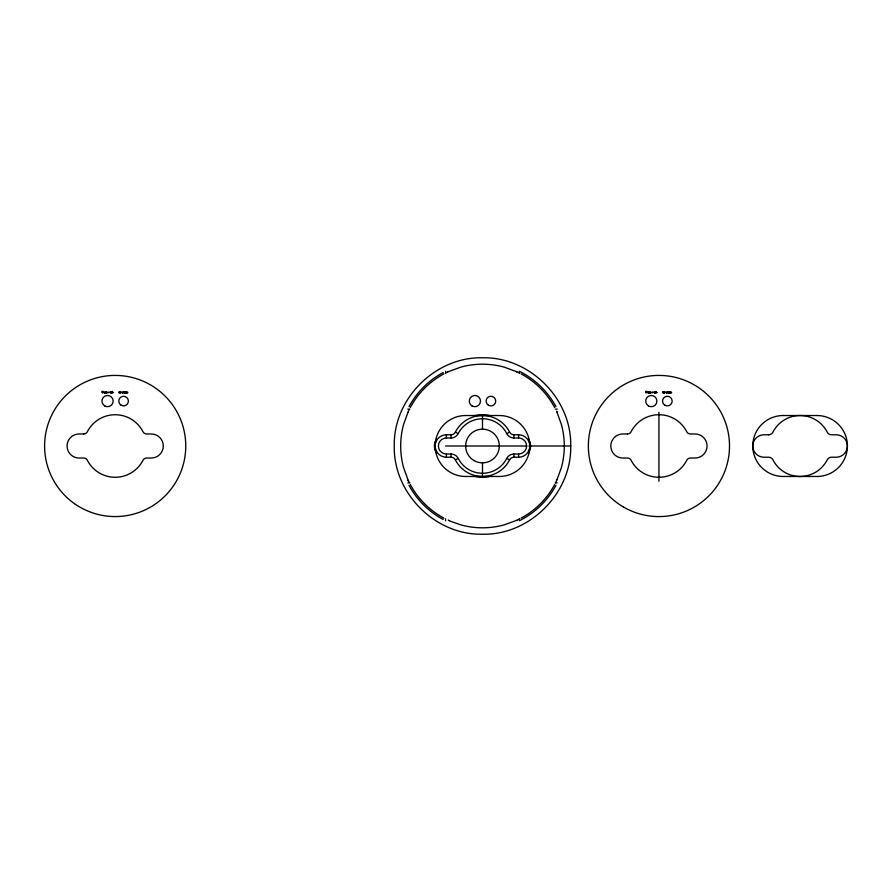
<?xml version="1.0" encoding="UTF-8"?>
<svg xmlns="http://www.w3.org/2000/svg" width="892" height="892" viewBox="0 0 892 892"><rect width="100%" height="100%" fill="white"/><g stroke="black" fill="none" stroke-linecap="round" stroke-linejoin="round"><path stroke-width="1.34" d="M570.713 446C571.805 493.153 529.636 535.312 482.494 534.219C435.341 535.312 393.182 493.153 394.275 446C393.182 398.847 435.341 356.688 482.494 357.781C529.636 356.688 571.805 398.847 570.713 446L528.9 446M408.068 412.037L403.574 424.458A81.808 81.808 0 0 0 403.574 467.542L408.068 479.963M556.909 479.963L561.403 467.542A81.808 81.808 0 0 0 561.403 424.458L556.909 412.037M408.346 411.446L409.261 409.528M556.619 480.598L555.571 482.762M409.004 406.719C416.72 392.279 428.773 380.226 443.212 372.51M410.342 407.443C417.913 393.26 429.754 381.43 443.926 373.86M554.634 484.557C547.064 498.74 535.233 510.57 521.051 518.14M555.972 485.281C547.844 500.512 534.865 513.078 519.378 520.716L519.378 518.731M455.344 459.848L458.198 458.399A27.273 27.273 0 0 0 506.779 458.399L509.633 459.848A4.817 4.817 0 0 1 513.926 457.228L518.575 457.228A11.228 11.228 0 0 0 529.803 446A30.473 30.473 0 0 0 499.33 415.527L465.646 415.527A30.473 30.473 0 0 0 435.173 446A30.473 30.473 0 0 0 465.646 476.473L499.33 476.473A30.473 30.473 0 0 0 529.803 446A11.228 11.228 0 0 0 518.575 434.772L513.926 434.772A4.817 4.817 0 0 1 509.633 432.152A30.473 30.473 0 0 0 455.344 432.152A4.817 4.817 0 0 1 451.062 434.772L446.401 434.772A11.228 11.228 0 0 0 435.173 446A11.228 11.228 0 0 0 446.401 457.228L451.062 457.228A4.817 4.817 0 0 1 455.344 459.848A30.473 30.473 0 0 0 509.633 459.848M455.344 432.152L458.198 433.601A27.273 27.273 0 0 1 506.779 433.601L509.633 432.152M445.833 372.867L447.94 371.853M519.244 519.077L517.126 520.103M448.52 371.585L460.941 367.08A81.808 81.808 0 0 1 504.036 367.08L516.457 371.585M516.457 520.415L504.036 524.92A81.808 81.808 0 0 1 460.941 524.92L450.36 521.229M127.4 393.093C129.318 391.677 125.003 391.41 126.954 392.915M104.977 391.878L104.42 393.071L104.609 392.346M666.625 393.093C668.654 391.644 664.127 391.443 666.212 392.915M669.156 391.878L668.587 393.071L668.777 392.346M655.107 393.093C656.802 392.034 652.777 390.729 654.661 392.915M671.152 393.093C673.103 391.555 668.554 391.577 670.706 392.915M106.951 393.093C109.036 391.51 104.197 391.633 106.538 392.915M125.393 391.878L124.835 393.071L125.025 392.346M648.74 391.878L648.172 393.071L648.372 392.346M111.288 393.093C113.239 391.878 108.701 390.93 110.909 392.915M122.828 393.093C125.014 391.599 120.175 391.488 122.449 392.915M650.669 393.093C652.877 391.532 647.893 391.588 650.29 392.915M103.361 392.547L104.219 392.547M112.682 392.38L113.552 392.547M647.113 392.38L647.982 392.547M656.434 392.547L657.304 392.547M109.092 392.647L108.244 392.658L108.969 391.9M652.844 392.647L651.996 392.658L652.721 391.9M407.778 409.105L409.952 409.105M555.225 409.105L557.199 409.105M458.198 458.399A8.017 8.017 0 0 0 451.062 454.017L446.401 454.017A8.017 8.017 0 0 1 438.385 446A8.017 8.017 0 0 1 446.401 437.983L451.062 437.983A8.017 8.017 0 0 0 458.198 433.601M506.779 433.601A8.017 8.017 0 0 0 513.926 437.983L518.575 437.983A8.017 8.017 0 0 1 526.603 446A8.017 8.017 0 0 1 518.575 454.017L513.926 454.017A8.017 8.017 0 0 0 506.779 458.399M445.599 446L526.893 446M407.778 482.895L409.952 482.895M555.225 482.895L557.199 482.895M449.713 520.95L449.167 520.716M517.037 371.853L519.244 372.923M521.051 373.86C535.233 381.43 547.064 393.26 554.634 407.443M443.926 518.14C429.754 510.57 417.913 498.74 410.342 484.557M443.212 519.49C428.773 511.774 416.72 499.721 409.004 485.281M555.972 406.719C547.844 391.488 534.865 378.922 519.378 371.284L519.378 373.269M409.305 482.539L408.358 480.598M664.016 393.071C663.904 389.035 661.931 394.141 662.923 392.58L664.339 393.071L664.339 391.911L664.15 393.071M120.264 393.071C120.141 389.035 118.179 394.141 119.171 392.58L120.587 393.071L120.587 391.911L120.398 393.071M670.215 392.212L670.215 393.071L670.026 392.302M669.502 392.346L669.312 393.071L669.312 392.302M668.108 392.558L668.309 391.911L668.119 392.881M667.528 392.692L667.528 391.911L667.339 392.67M664.808 392.157L664.819 392.547M658.932 412.316L658.932 481.29M654.171 392.201L654.171 392.792M649.811 392.212L649.811 393.071L649.61 392.302M649.086 392.346L648.897 393.071L648.897 392.302M518.575 434.772L518.575 437.983M518.575 454.017L518.575 457.228M513.926 434.772L513.926 437.983M513.926 454.017L513.926 457.228M482.494 415.527L482.494 429.163M482.494 462.837L482.494 476.473M451.062 434.772L451.062 437.983M451.062 454.017L451.062 457.228M446.401 434.772L446.401 437.983M446.401 454.017L446.401 457.228M445.599 371.284L445.599 373.269M445.599 518.731L445.599 520.716M126.463 392.212L126.463 393.071L126.274 392.302M125.75 392.346L125.56 393.071L125.56 392.302M124.356 392.558L124.546 391.911L124.367 392.881M123.776 392.692L123.776 391.911L123.587 392.67M121.056 392.157L121.067 392.547M110.407 392.201L110.407 392.792M106.048 392.212L106.048 393.071L105.858 392.302M105.334 392.346L105.144 393.071L105.144 392.302M490.812 476.15A31.276 31.276 0 0 1 474.165 476.15M474.165 415.85A31.276 31.276 0 0 1 490.812 415.85M436.567 452.924A12.031 12.031 0 0 1 436.567 439.076M528.588 439.321A12.031 12.031 0 0 1 528.588 452.679M447.65 371.752A11.373 1.829 -23.6 0 1 448.308 371.451M448.776 520.27A11.373 1.371 23.9 0 1 448.275 520.036M516.212 371.73A11.373 1.371 23.9 0 1 516.702 371.964M517.327 520.248A11.373 1.829 -23.6 0 1 516.669 520.549M408.246 480.833A11.373 1.829 66.4 0 1 407.945 480.186M556.753 479.718A11.373 1.371 -66.1 0 1 556.53 480.208M556.731 411.167A11.373 1.829 66.4 0 1 557.043 411.814M408.224 412.282A11.373 1.371 -66.1 0 1 408.458 411.792M119.506 391.655L119.238 392.402L119.517 391.655M663.258 391.655L662.99 392.402L663.269 391.655M103.071 391.465L101.788 391.465L102.324 393.071L103.071 391.465M112.247 391.465L112.046 393.071L112.247 391.465M646.823 391.465L645.54 391.465L646.076 393.071L646.823 391.465M655.999 391.465L655.81 393.071L655.999 391.465M816.927 415.527L783.243 415.527A30.473 30.473 0 0 0 752.759 446A30.473 30.473 0 0 0 783.243 476.473L816.927 476.473A30.473 30.473 0 0 0 847.4 446A30.473 30.473 0 0 0 816.927 415.527M83.748 433.969L79.087 433.969A12.031 12.031 0 0 0 67.056 446A12.031 12.031 0 0 0 79.087 458.031L83.748 458.031A4.014 4.014 0 0 1 87.316 460.216A31.276 31.276 0 0 0 143.032 460.216A4.014 4.014 0 0 1 146.611 458.031L151.261 458.031A12.031 12.031 0 0 0 163.292 446A12.031 12.031 0 0 0 151.261 433.969L146.611 433.969A4.014 4.014 0 0 1 143.032 431.784A31.276 31.276 0 0 0 87.316 431.784A4.014 4.014 0 0 1 83.748 433.969M627.5 433.969L622.839 433.969A12.031 12.031 0 0 0 610.808 446A12.031 12.031 0 0 0 622.839 458.031L627.5 458.031A4.014 4.014 0 0 1 631.068 460.216A31.276 31.276 0 0 0 686.795 460.216A4.014 4.014 0 0 1 690.363 458.031L695.024 458.031A12.031 12.031 0 0 0 707.055 446A12.031 12.031 0 0 0 695.024 433.969L690.363 433.969A4.014 4.014 0 0 1 686.795 431.784A31.276 31.276 0 0 0 631.068 431.784A4.014 4.014 0 0 1 627.5 433.969M768.648 434.772L763.987 434.772A11.228 11.228 0 0 0 752.759 446A11.228 11.228 0 0 0 763.987 457.228L768.648 457.228A4.817 4.817 0 0 1 772.94 459.848A30.473 30.473 0 0 0 827.23 459.848A4.817 4.817 0 0 1 831.511 457.228L836.172 457.228A11.228 11.228 0 0 0 847.4 446A11.228 11.228 0 0 0 836.172 434.772L831.511 434.772A4.817 4.817 0 0 1 827.23 432.152A30.473 30.473 0 0 0 772.94 432.152A4.817 4.817 0 0 1 768.648 434.772M74.538 503.701A70.579 70.579 0 0 0 185.469 452.344A70.579 70.579 0 0 0 85.52 381.954A70.579 70.579 0 0 0 74.538 503.701M121.189 405.258A4.817 4.817 0 0 0 128.403 401.088A4.817 4.817 0 0 0 121.189 396.918A4.817 4.817 0 0 0 121.189 405.258M104.754 405.949A5.608 5.608 0 0 0 113.172 401.088A5.608 5.608 0 0 0 104.754 396.226A5.608 5.608 0 0 0 104.754 405.949M623.642 507.124A70.579 70.579 0 0 0 729.511 446A70.579 70.579 0 0 0 623.642 384.876A70.579 70.579 0 0 0 623.642 507.124M664.941 405.258A4.817 4.817 0 0 0 672.167 401.088A4.817 4.817 0 0 0 664.941 396.918A4.817 4.817 0 0 0 664.941 405.258M648.506 405.949A5.608 5.608 0 0 0 656.925 401.088A5.608 5.608 0 0 0 648.506 396.226A5.608 5.608 0 0 0 648.506 405.949M488.504 405.258A4.817 4.817 0 0 0 495.729 401.088A4.817 4.817 0 0 0 488.504 396.918A4.817 4.817 0 0 0 488.504 405.258M472.069 405.949A5.608 5.608 0 0 0 480.487 401.088A5.608 5.608 0 0 0 472.069 396.226A5.608 5.608 0 0 0 472.069 405.949M474.065 460.584A16.837 16.837 0 0 0 499.33 446A16.837 16.837 0 0 0 474.065 431.416A16.837 16.837 0 0 0 474.065 460.584"/></g></svg>
